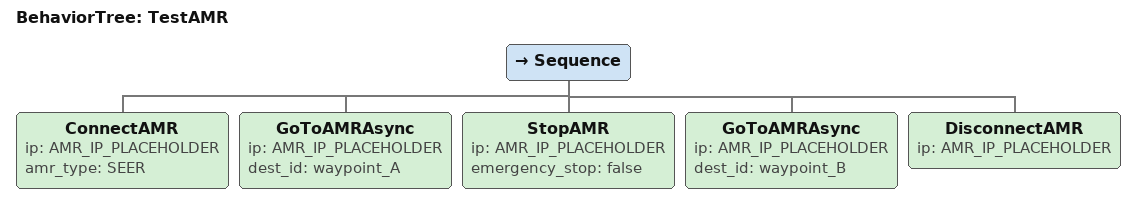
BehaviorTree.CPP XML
<?xml version="1.0" encoding="UTF-8"?>
<root BTCPP_format="4">

  <BehaviorTree ID="TestAMR">
    <Sequence>

      <!-- Connect -->
      <ConnectAMR ip="AMR_IP_PLACEHOLDER" amr_type="SEER"/>

      <!-- Move to first waypoint (waits for completion) -->
      <GoToAMRAsync ip="AMR_IP_PLACEHOLDER" dest_id="waypoint_A"/>

      <!-- Stop at first waypoint -->
      <StopAMR ip="AMR_IP_PLACEHOLDER" emergency_stop="false"/>

      <!-- Move to second waypoint (waits for completion) -->
      <GoToAMRAsync ip="AMR_IP_PLACEHOLDER" dest_id="waypoint_B"/>

      <!-- Disconnect -->
      <DisconnectAMR ip="AMR_IP_PLACEHOLDER"/>

    </Sequence>
  </BehaviorTree>

</root>
